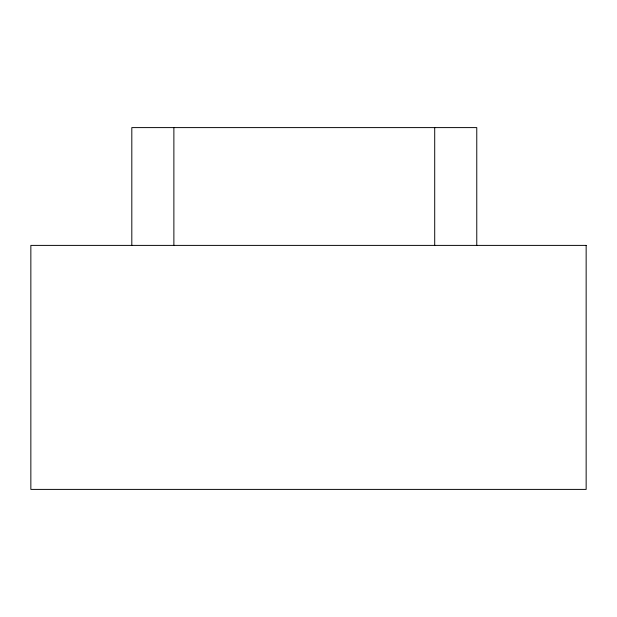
<?xml version="1.0" encoding="UTF-8"?>
<svg xmlns="http://www.w3.org/2000/svg" width="617" height="617" viewBox="0 0 617 617"><rect width="100%" height="100%" fill="white"/><g stroke="black" fill="none" stroke-linecap="round" stroke-linejoin="round"><path stroke-width="0.93" d="M476.771 245.396L476.771 127.603L131.814 127.603L131.814 245.396M434.707 127.603L434.707 245.396M173.878 127.603L173.878 245.396M586.15 245.396L30.85 245.396L30.85 489.397L586.15 489.397L586.15 245.396"/></g></svg>
